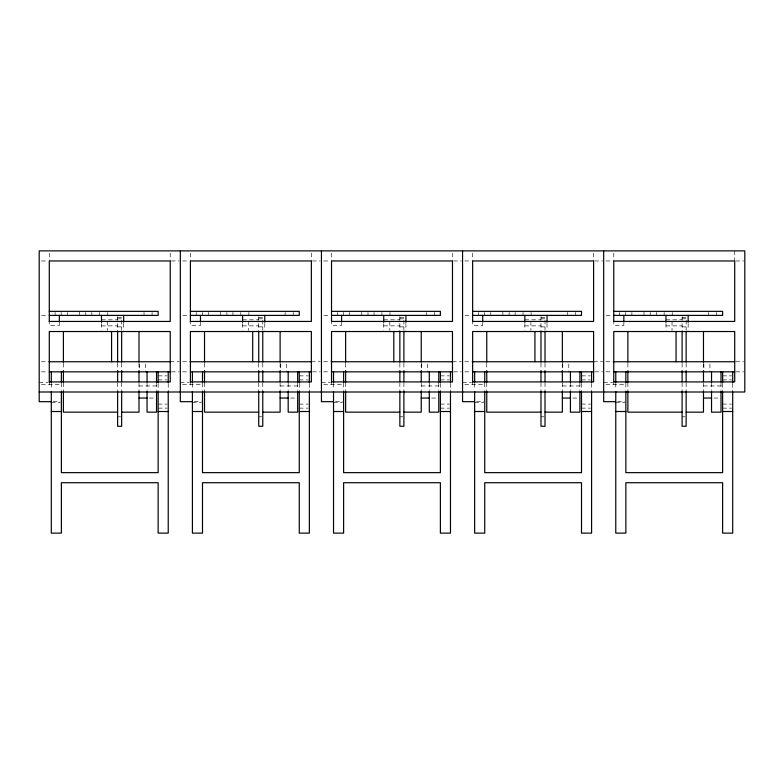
<?xml version="1.0" encoding="UTF-8"?>
<svg xmlns="http://www.w3.org/2000/svg" width="784" height="784" viewBox="0 0 784 784"><rect width="100%" height="100%" fill="white"/><g stroke="black" fill="none" stroke-linecap="round" stroke-linejoin="round"><path stroke-width="0.59" stroke-dasharray="3.92 2.94" d="M41.444 260.964L48.157 260.964M171.363 260.964L179.203 260.964M182.564 260.964L189.277 260.964M312.483 260.964L320.323 260.964M323.684 260.964L330.397 260.964M453.603 260.964L461.443 260.964M464.804 260.964L471.517 260.964M594.723 260.964L602.563 260.964M605.924 260.964L612.637 260.964M735.843 260.964L743.683 260.964M41.64 315.393L47.746 315.393M182.76 315.393L188.866 315.393M323.88 315.393L329.986 315.393M465 315.393L471.106 315.393M606.12 315.393L612.226 315.393M117.62 317.412L121.657 317.412L121.657 330.348M258.74 317.412L262.777 317.412L262.777 330.348M399.86 317.412L403.897 317.412L403.897 330.348M540.98 317.412L545.017 317.412L545.017 330.348M682.1 317.412L686.137 317.412L686.137 330.348M117.62 318.823L121.657 318.823M258.74 318.823L262.777 318.823M399.86 318.823L403.897 318.823M540.98 318.823L545.017 318.823M682.1 318.823L686.137 318.823M101.499 319.823L117.62 319.823M242.619 319.823L258.74 319.823M383.739 319.823L399.86 319.823M524.859 319.823L540.98 319.823M665.979 319.823L682.1 319.823M101.499 325.879L117.62 325.879M242.619 325.879L258.74 325.879M383.739 325.879L399.86 325.879M524.859 325.879L540.98 325.879M665.979 325.879L682.1 325.879M117.62 326.879L121.657 326.879M258.74 326.879L262.777 326.879M399.86 326.879L403.897 326.879M540.98 326.879L545.017 326.879M682.1 326.879L686.137 326.879M41.444 361.757L49.284 361.757M170.236 361.757L179.203 361.757M182.564 361.757L190.404 361.757M311.356 361.757L320.323 361.757M323.684 361.757L331.524 361.757M452.476 361.757L461.443 361.757M464.804 361.757L472.644 361.757M593.596 361.757L602.563 361.757M605.924 361.757L613.764 361.757M735.843 361.757L743.683 361.757M41.444 371.841L48.157 371.841M171.363 371.841L179.203 371.841M182.564 371.841L189.277 371.841M312.483 371.841L320.323 371.841M323.684 371.841L330.397 371.841M453.603 371.841L461.443 371.841M464.804 371.841L471.517 371.841M594.723 371.841L602.563 371.841M605.924 371.841L612.637 371.841M735.843 371.841L743.683 371.841M158.143 375.869L167.1 375.869M299.263 375.869L308.22 375.869M440.383 375.869L449.34 375.869M581.503 375.869L590.46 375.869M722.623 375.869L731.58 375.869M158.143 379.907L167.1 379.907M299.263 379.907L308.22 379.907M440.383 379.907L449.34 379.907M581.503 379.907L590.46 379.907M722.623 379.907L731.58 379.907M39.2 382.327L48.157 382.327M180.32 382.327L189.277 382.327M321.44 382.327L330.397 382.327M462.56 382.327L471.517 382.327M603.68 382.327L612.637 382.327M41.444 384.444L61.377 384.444M182.564 384.454L202.497 384.444M323.684 384.444L343.617 384.454M464.804 384.454L484.737 384.454M605.924 384.444L625.857 384.444M138.993 385.953L156.535 385.953M280.113 385.953L297.655 385.953M421.233 385.953L438.775 385.953M562.353 385.953L579.895 385.953M703.473 385.953L721.015 385.953M149.421 398.047L156.535 398.047M290.541 398.047L297.655 398.047M431.661 398.047L438.775 398.047M572.781 398.047L579.895 398.047M713.901 398.047L721.015 398.047M53.204 401.673L60.211 401.673M194.324 401.673L201.331 401.673M335.444 401.673L342.451 401.673M476.564 401.673L483.571 401.673M617.684 401.673L624.691 401.673M51.293 402.486L60.26 402.486M192.413 402.486L201.38 402.486M333.533 402.486L342.5 402.486M474.653 402.486L483.62 402.486M615.773 402.486L624.74 402.486M158.143 404.093L167.1 404.093M299.263 404.093L308.22 404.093M440.383 404.093L449.34 404.093M581.503 404.093L590.46 404.093M722.623 404.093L731.58 404.093M158.143 408.131L167.1 408.131M299.263 408.131L308.22 408.131M440.383 408.131L449.34 408.131M581.503 408.131L590.46 408.131M722.623 408.131L731.58 408.131M117.62 416.794L120.648 416.794M258.74 416.794L261.768 416.794M399.86 416.794L402.888 416.794M540.98 416.794L544.008 416.794M682.1 416.794L685.128 416.794M734.716 250.88L734.716 260.964M732.707 383.376L732.707 391.01M722.623 383.376L722.623 391.01M721.015 382.925L721.015 390.53M716.576 312.365L716.576 315.393M711.539 382.925L711.539 390.53M709.922 364.001L709.922 371.841M708.511 312.365L708.511 315.393M703.875 364.001L703.875 371.841M703.473 363.286L703.473 369.401M703.473 382.837L703.473 392M688.146 323.459L688.146 330.368M686.137 363.286L686.137 369.401M686.137 382.837L686.137 391.392M682.1 316.599L682.1 331.524M682.1 363.286L682.1 369.401M682.1 382.837L682.1 391.392M672.221 312.365L672.221 315.393M672.025 321.44L672.025 330.397M665.979 323.439L665.979 330.368M664.156 312.365L664.156 315.393M656.296 312.365L656.296 315.393M650.25 312.365L650.25 315.393M643.997 311.356L643.997 315.393M631.904 312.365L631.904 315.393M627.876 363.286L627.876 369.401M627.876 382.837L627.876 391.392M625.857 383.111L625.857 390.236M625.652 312.365L625.652 315.393M623.839 323.233L623.839 325.468L613.764 325.468L613.764 323.233M619.605 312.365L619.605 315.393M615.773 383.288L615.773 390.02M613.764 253.124L613.764 260.964M613.764 383.111L613.764 384.454M593.596 253.124L593.596 260.964M591.587 383.376L591.587 391.01M581.503 383.376L581.503 391.01M579.895 382.925L579.895 390.53M575.456 312.365L575.456 315.393M570.419 382.925L570.419 390.53M568.802 364.001L568.802 371.841M567.391 312.365L567.391 315.393M562.755 364.001L562.755 371.841M562.353 363.286L562.353 369.401M562.353 382.837L562.353 392M547.026 323.459L547.026 330.368M545.017 363.286L545.017 369.401M545.017 382.837L545.017 391.392M540.98 316.599L540.98 331.524M540.98 363.286L540.98 369.401M540.98 382.837L540.98 391.392M531.101 312.365L531.101 315.393M530.905 321.44L530.905 330.397M524.859 323.439L524.859 330.368M523.036 312.365L523.036 315.393M515.176 312.365L515.176 315.393M509.13 312.365L509.13 315.393M502.877 311.356L502.877 315.393M490.784 312.365L490.784 315.393M486.756 363.286L486.756 369.401M486.756 382.837L486.756 391.392M484.737 383.111L484.737 390.236M484.532 312.365L484.532 315.393M482.719 323.233L482.719 325.468L472.644 325.468L472.644 323.233M478.485 312.365L478.485 315.393M474.653 383.288L474.653 390.02M472.644 253.124L472.644 260.964M472.644 383.111L472.644 384.454M452.476 253.124L452.476 260.964M450.467 383.376L450.467 391.01M440.383 383.376L440.383 391.01M438.775 382.925L438.775 390.53M434.336 312.365L434.336 315.393M429.299 382.925L429.299 390.53M427.682 364.001L427.682 371.841M426.271 312.365L426.271 315.393M421.635 364.001L421.635 371.841M421.233 363.286L421.233 369.401M421.233 382.837L421.233 392M405.906 323.459L405.906 330.368M403.897 363.286L403.897 369.401M403.897 382.837L403.897 391.392M399.86 316.599L399.86 331.524M399.86 363.286L399.86 369.401M399.86 382.837L399.86 391.392M389.981 312.365L389.981 315.393M389.785 321.44L389.785 330.397M383.739 323.439L383.739 330.368M381.916 312.365L381.916 315.393M374.056 312.365L374.056 315.393M368.01 312.365L368.01 315.393M361.757 311.356L361.757 315.393M349.664 312.365L349.664 315.393M345.636 363.286L345.636 369.401M345.636 382.837L345.636 391.392M343.617 383.111L343.617 390.236M343.412 312.365L343.412 315.393M341.599 323.233L341.599 325.468L331.524 325.468L331.524 323.233M337.365 312.365L337.365 315.393M333.533 383.288L333.533 390.02M331.524 253.124L331.524 260.964M331.524 383.111L331.524 384.454M311.356 253.124L311.356 260.964M309.347 383.376L309.347 391.01M299.263 383.376L299.263 391.01M297.655 382.925L297.655 390.53M293.216 312.365L293.216 315.393M288.179 382.925L288.179 390.53M286.562 364.001L286.562 371.841M285.151 312.365L285.151 315.393M280.515 364.001L280.515 371.841M280.113 363.286L280.113 369.401M280.113 382.837L280.113 392M264.786 323.459L264.786 330.368M262.777 363.286L262.777 369.401M262.777 382.837L262.777 391.392M258.74 316.599L258.74 331.524M258.74 363.286L258.74 369.401M258.74 382.837L258.74 391.392M248.861 312.365L248.861 315.393M248.665 321.44L248.665 330.397M242.619 323.439L242.619 330.368M240.796 312.365L240.796 315.393M232.936 312.365L232.936 315.393M226.89 312.365L226.89 315.393M220.637 311.356L220.637 315.393M208.544 312.365L208.544 315.393M204.516 363.286L204.516 369.401M204.516 382.837L204.516 391.392M202.497 383.111L202.497 390.236M202.292 312.365L202.292 315.393M200.479 323.233L200.479 325.468L190.404 325.468L190.404 323.233M196.245 312.365L196.245 315.393M192.413 383.288L192.413 390.02M190.404 253.124L190.404 260.964M190.404 383.111L190.404 384.454M170.236 253.124L170.236 260.964M168.227 383.376L168.227 391.01M158.143 383.376L158.143 391.01M156.535 382.925L156.535 390.53M152.096 312.365L152.096 315.393M147.059 382.925L147.059 390.53M145.442 364.001L145.442 371.841M144.031 312.365L144.031 315.393M139.395 364.001L139.395 371.841M138.993 363.286L138.993 369.401M138.993 382.837L138.993 392M123.666 323.459L123.666 330.368M121.657 363.286L121.657 369.401M121.657 382.837L121.657 391.392M117.62 316.599L117.62 331.524M117.62 363.286L117.62 369.401M117.62 382.837L117.62 391.392M107.741 312.365L107.741 315.393M107.545 321.44L107.545 330.397M101.499 323.439L101.499 330.368M99.676 312.365L99.676 315.393M91.816 312.365L91.816 315.393M85.77 312.365L85.77 315.393M79.517 311.356L79.517 315.393M67.424 312.365L67.424 315.393M63.396 363.286L63.396 369.401M63.396 382.837L63.396 391.392M61.377 383.111L61.377 390.236M61.172 312.365L61.172 315.393M59.359 323.233L59.359 325.468L49.284 325.468L49.284 323.233M55.125 312.365L55.125 315.393M51.293 383.288L51.293 390.02M49.284 253.124L49.284 260.964M49.284 383.111L49.284 384.454"/><path stroke-width="1.18" d="M49.284 311.356L158.143 311.356L158.143 315.393L49.284 315.393M190.404 311.356L299.263 311.356L299.263 315.393L190.404 315.393M331.524 311.356L440.383 311.356L440.383 315.393L331.524 315.393M472.644 311.356L581.503 311.356L581.503 315.393L472.644 315.393M613.764 311.356L722.623 311.356L722.623 315.393L613.764 315.393M49.284 321.44L170.236 321.44L170.236 260.964L49.284 260.964L49.284 322.116M190.404 321.44L311.356 321.44L311.356 260.964L190.404 260.964L190.404 322.116M331.524 321.44L452.476 321.44L452.476 260.964L331.524 260.964L331.524 322.116M472.644 321.44L593.596 321.44L593.596 260.964L472.644 260.964L472.644 322.116M613.764 321.44L734.716 321.44L734.716 260.964L613.764 260.964L613.764 322.116M49.284 361.757L170.236 361.757M190.404 361.757L311.356 361.757M331.524 361.757L452.476 361.757M472.644 361.757L593.596 361.757M613.764 361.757L734.716 361.757M49.284 371.841L170.236 371.841M190.404 371.841L311.356 371.841M331.524 371.841L452.476 371.841M472.644 371.841L593.596 371.841M613.764 371.841L734.716 371.841M49.284 381.916L170.236 381.916L170.236 331.524L49.284 331.524L49.284 382.161M190.404 381.916L311.356 381.916L311.356 331.524L190.404 331.524L190.404 382.161M331.524 381.916L452.476 381.916L452.476 331.524L331.524 331.524L331.524 382.161M472.644 381.916L593.596 381.916L593.596 331.524L472.644 331.524L472.644 382.161M613.764 381.916L734.716 381.916L734.716 331.524L613.764 331.524L613.764 382.161M39.2 392L744.8 392L744.8 250.88L39.2 250.88L39.2 401.673L50.872 401.673M138.993 398.047L147.059 398.047M280.113 398.047L288.179 398.047M421.233 398.047L429.299 398.047M562.353 398.047L570.419 398.047M703.473 398.047L711.539 398.047M191.992 401.673L180.32 401.673L180.32 250.88M333.112 401.673L321.44 401.673L321.44 250.88M474.232 401.673L462.56 401.673L462.56 250.88M615.352 401.673L603.68 401.673L603.68 250.88M51.293 411.512L61.377 411.512M158.143 411.512L168.227 411.512M192.413 411.512L202.497 411.512M299.263 411.512L309.347 411.512M333.533 411.512L343.617 411.512M440.383 411.512L450.467 411.512M474.653 411.512L484.737 411.512M581.503 411.512L591.587 411.512M615.773 411.512L625.857 411.512M722.623 411.512L732.707 411.512M117.62 412.159L63.396 412.159L63.396 391.392M121.657 412.159L138.993 412.159L138.993 391.392M258.74 412.159L204.516 412.159L204.516 391.392M262.777 412.159L280.113 412.159L280.113 391.392M399.86 412.159L345.636 412.159L345.636 391.392M403.897 412.159L421.233 412.159L421.233 391.392M540.98 412.159L486.756 412.159L486.756 391.392M545.017 412.159L562.353 412.159L562.353 391.392M682.1 412.159L627.876 412.159L627.876 391.392M686.137 412.159L703.473 412.159L703.473 391.392M732.707 371.841L732.707 382.494M732.707 392L732.707 533.12L722.623 533.12L722.623 482.719L625.857 482.719L625.857 533.12L615.773 533.12L615.773 391.49M722.623 371.841L722.623 382.494M722.623 392L722.623 472.644L625.857 472.644L625.857 391.402M721.015 371.841L721.015 382.073M721.015 391.49L721.015 412.159L711.539 412.149L711.539 391.49M711.539 371.841L711.539 382.073M703.473 331.524L703.473 362.061M703.473 370.616L703.473 381.612M688.146 315.393L688.146 322.302M686.137 331.524L686.137 362.061M686.137 370.616L686.137 381.612M686.137 391.392L686.137 426.271L682.1 426.271L682.1 391.392M682.1 331.524L682.1 362.061M682.1 370.616L682.1 381.612M676.053 331.524L676.053 361.757M665.979 315.393L665.979 322.302M627.876 331.524L627.876 362.061M627.876 370.616L627.876 382.327M625.857 371.841L625.857 382.494M623.839 315.393L623.839 322.116M615.773 371.841L615.773 382.494M591.587 371.841L591.587 382.494M591.587 392L591.587 533.12L581.503 533.12L581.503 482.719L484.737 482.719L484.737 533.12L474.653 533.12L474.653 391.49M581.503 371.841L581.503 382.494M581.503 392L581.503 472.644L484.737 472.644L484.737 391.402M579.895 371.841L579.895 382.073M579.895 391.49L579.895 412.159L570.419 412.159L570.419 391.49M570.419 371.841L570.419 382.073M562.353 331.524L562.353 362.061M562.353 370.616L562.353 381.612M547.026 315.393L547.026 322.302M545.017 331.524L545.017 362.061M545.017 370.616L545.017 381.612M545.017 391.392L545.017 426.271L540.98 426.271L540.98 391.392M540.98 331.524L540.98 362.061M540.98 370.616L540.98 381.612M534.933 331.524L534.933 361.757M524.859 315.393L524.859 322.302M486.756 331.524L486.756 362.061M486.756 370.616L486.756 382.327M484.737 371.841L484.737 382.494M482.719 315.393L482.719 322.116M474.653 371.841L474.653 382.494M450.467 371.841L450.467 382.494M450.467 392L450.467 533.12L440.383 533.12L440.383 482.719L343.617 482.719L343.617 533.12L333.533 533.12L333.533 391.49M440.383 371.841L440.383 382.494M440.383 392L440.383 472.644L343.617 472.644L343.617 391.402M438.775 371.841L438.775 382.073M438.775 391.49L438.775 412.159L429.299 412.159L429.299 391.49M429.299 371.841L429.299 382.073M421.233 331.524L421.233 362.061M421.233 370.616L421.233 381.612M405.906 315.393L405.906 322.302M403.897 331.524L403.897 362.061M403.897 370.616L403.897 381.612M403.897 391.392L403.897 426.271L399.86 426.271L399.86 391.392M399.86 331.524L399.86 362.061M399.86 370.616L399.86 381.612M393.813 331.524L393.813 361.757M383.739 315.393L383.739 322.302M345.636 331.524L345.636 362.061M345.636 370.616L345.636 382.327M343.617 371.841L343.617 382.494M341.599 315.393L341.599 322.116M333.533 371.841L333.533 382.494M309.347 371.841L309.347 382.494M309.347 392L309.347 533.12L299.263 533.12L299.263 482.719L202.497 482.719L202.497 533.12L192.413 533.12L192.413 391.49M299.263 371.841L299.263 382.494M299.263 392L299.263 472.644L202.497 472.644L202.497 391.402M297.655 371.841L297.655 382.073M297.655 391.49L297.655 412.159L288.179 412.149L288.179 391.49M288.179 371.841L288.179 382.073M280.113 331.524L280.113 362.061M280.113 370.616L280.113 381.612M264.786 315.393L264.786 322.302M262.777 331.524L262.777 362.061M262.777 370.616L262.777 381.612M262.777 391.392L262.777 426.271L258.74 426.271L258.74 391.392M258.74 331.524L258.74 362.061M258.74 370.616L258.74 381.612M252.693 331.524L252.693 361.757M242.619 315.393L242.619 322.302M204.516 331.524L204.516 362.061M204.516 370.616L204.516 382.327M202.497 371.841L202.497 382.494M200.479 315.393L200.479 322.116M192.413 371.841L192.413 382.494M168.227 371.841L168.227 382.494M168.227 392L168.227 533.12L158.143 533.12L158.143 482.719L61.377 482.719L61.377 533.12L51.293 533.12L51.293 391.49M158.143 371.841L158.143 382.494M158.143 392L158.143 472.644L61.377 472.644L61.377 391.402M156.535 371.841L156.535 382.073M156.535 391.49L156.535 412.159L147.059 412.159L147.059 391.49M147.059 371.841L147.059 382.073M138.993 331.524L138.993 362.061M138.993 370.616L138.993 381.612M123.666 315.393L123.666 322.302M121.657 331.524L121.657 362.061M121.657 370.616L121.657 381.612M121.657 391.392L121.657 426.271L117.62 426.271L117.62 391.392M117.62 331.524L117.62 362.061M117.62 370.616L117.62 381.612M111.573 331.524L111.573 361.757M101.499 315.393L101.499 322.302M63.396 331.524L63.396 362.061M63.396 370.616L63.396 382.327M61.377 371.841L61.377 382.494M59.359 315.393L59.359 322.116M51.293 371.841L51.293 382.494"/></g></svg>
